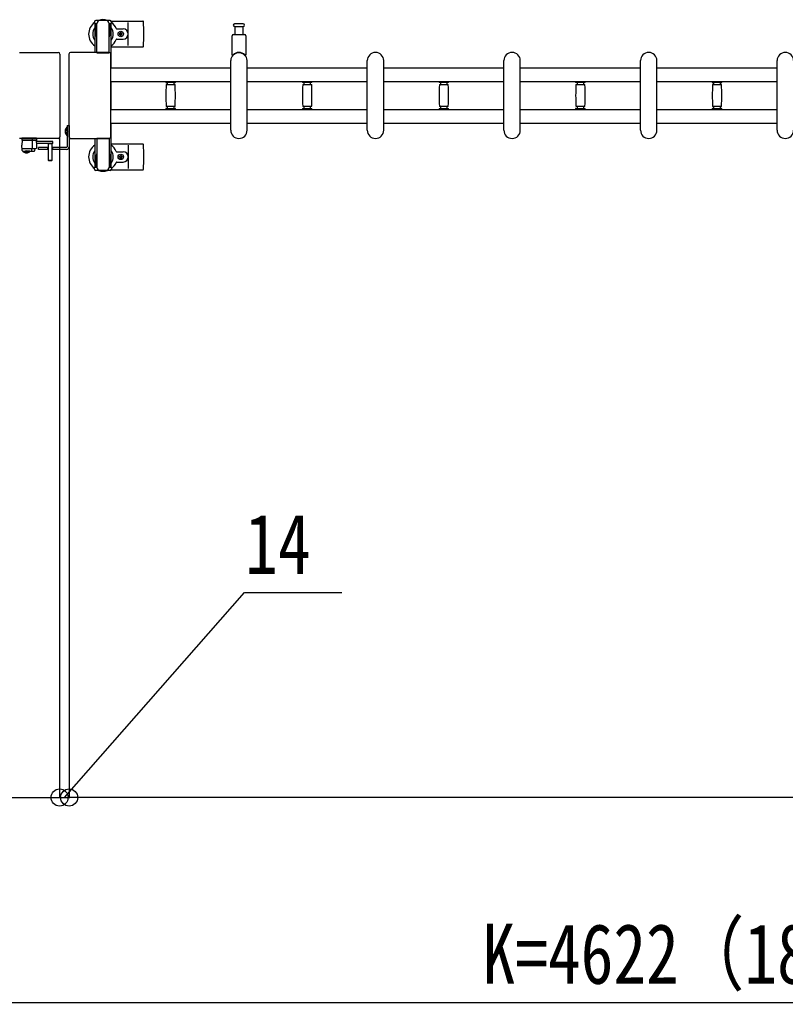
# Model space of a CAD drawing. Units: millimetres, scale not verified. Extents: x -16820 to 16820, y -11880 to 11880.
# Drawn here: x -6190 to -5069, y 7354 to 8793 of the extents above; entities that cross this region are included whole.
import ezdxf
from ezdxf.enums import TextEntityAlignment as Align

# ---------------------------------------------------------------- set-up
doc = ezdxf.new("R2010")
doc.units = ezdxf.units.MM
doc.header["$LTSCALE"] = 50
for name, color, linetype in [('0-3_YKK_13', 4, 'Continuous'), ('0-4_YKK_A1', 4, 'Continuous'), ('0-5_YKK_D', 6, 'Continuous')]:
    doc.layers.add(name, color=color, linetype=linetype)
doc.styles.add('ＭＳ ゴシック', font='')
doc.styles.get('ＭＳ ゴシック').set_extended_font_data('MS Gothic')

msp = doc.modelspace()

# ---------------------------------------------------------------- linework, layer by layer
at = {"layer": '0-3_YKK_13'}
for p, q in [((-6078.72, 8783.7), (-6077.92, 8783.7)), ((-6078.72, 8773.19), (-6078.72, 8783.7)), ((-6057.62, 8792), (-6078.22, 8792)), ((-6077.92, 8770.2), (-6077.92, 8787.2)), ((-6076.92, 8745), (-6076.92, 8787)), ((-6058.92, 8787.2), (-6055.62, 8787.2)), ((-6058.92, 8744.5), (-6058.92, 8787)), ((-6057.92, 8770.2), (-6057.92, 8787.2)), ((-6057.12, 8783.7), (-6057.92, 8783.7)), ((-6057.12, 8773.19), (-6057.12, 8783.7)), ((-6055.89, 8791), (-6009.82, 8791)), ((-6055.62, 8787.2), (-6055.62, 8790)), ((-6047.63, 8779.5), (-6038.42, 8779.5)), ((-6030.92, 8755), (-6030.92, 8789)), ((-5875.17, 8783), (-5862.67, 8783)), ((-5874.42, 8771.5), (-5874.42, 8783)), ((-5863.42, 8783), (-5863.42, 8771.5)), ((-6077.12, 8767.2), (-6078.72, 8773.19)), ((-6077.12, 8767.2), (-6076.92, 8767.2)), ((-6058.72, 8767.2), (-6058.92, 8767.2)), ((-6058.72, 8767.2), (-6057.12, 8773.19)), ((-6047.63, 8764.5), (-6038.42, 8764.5)), ((-6043.24, 8772.44), (-6044.12, 8772.44)), ((-6040.6, 8771.56), (-6039.72, 8771.56)), ((-5878.92, 8741.68), (-5878.92, 8769.5)), ((-5876.92, 8771.5), (-5860.92, 8771.5)), ((-5858.92, 8769.5), (-5858.92, 8741.68)), ((-6055.92, 8753), (-6009.82, 8753)), ((-6189.92, 8745), (-6133.42, 8745)), ((-6189.92, 8745), (-6189.92, 8745)), ((-6133.42, 8745), (-6133.42, 8745)), ((-6130.92, 8742.5), (-6130.92, 8621.5)), ((-6130.92, 8742.5), (-6130.92, 8742.5)), ((-6117.92, 8742.5), (-6117.92, 8621.5)), ((-6117.92, 8742.5), (-6117.92, 8742.5)), ((-6058.92, 8745), (-6115.42, 8745)), ((-6115.42, 8745), (-6115.42, 8745)), ((-6076.92, 8744.5), (-6058.92, 8744.5)), ((-6058.92, 8745), (-6058.92, 8745)), ((-6056.42, 8621.5), (-6056.42, 8742.5)), ((-6056.42, 8742.5), (-6056.42, 8742.5)), ((-5880.92, 8631), (-5880.92, 8733)), ((-5856.92, 8631), (-5856.92, 8733)), ((-5680.92, 8631), (-5680.92, 8733)), ((-5656.92, 8631), (-5656.92, 8733)), ((-5480.92, 8631), (-5480.92, 8733)), ((-5456.92, 8631), (-5456.92, 8733)), ((-5280.92, 8631), (-5280.92, 8733)), ((-5256.92, 8631), (-5256.92, 8733)), ((-5080.92, 8631), (-5080.92, 8733)), ((-5975.92, 8702.6), (-5975.92, 8701.3)), ((-5975.92, 8702.6), (-5968.92, 8702.6)), ((-5968.92, 8701), (-5975.62, 8701)), ((-5975.14, 8698), (-5962.7, 8698)), ((-5973.92, 8701), (-5973.92, 8698)), ((-5968.92, 8702.6), (-5961.92, 8702.6)), ((-5962.22, 8701), (-5968.92, 8701)), ((-5963.92, 8698), (-5963.92, 8701)), ((-5961.92, 8701.3), (-5961.92, 8702.6)), ((-5775.92, 8702.6), (-5775.92, 8701.3)), ((-5775.92, 8702.6), (-5768.92, 8702.6)), ((-5768.92, 8701), (-5775.62, 8701)), ((-5775.14, 8698), (-5762.7, 8698)), ((-5773.92, 8701), (-5773.92, 8698)), ((-5768.92, 8702.6), (-5761.92, 8702.6)), ((-5762.22, 8701), (-5768.92, 8701)), ((-5763.92, 8698), (-5763.92, 8701)), ((-5761.92, 8701.3), (-5761.92, 8702.6)), ((-5575.92, 8702.6), (-5575.92, 8701.3)), ((-5575.92, 8702.6), (-5568.92, 8702.6)), ((-5568.92, 8701), (-5575.62, 8701)), ((-5575.14, 8698), (-5562.7, 8698)), ((-5573.92, 8701), (-5573.92, 8698)), ((-5568.92, 8702.6), (-5561.92, 8702.6)), ((-5562.22, 8701), (-5568.92, 8701)), ((-5563.92, 8698), (-5563.92, 8701)), ((-5561.92, 8701.3), (-5561.92, 8702.6)), ((-5375.92, 8702.6), (-5375.92, 8701.3)), ((-5375.92, 8702.6), (-5368.92, 8702.6)), ((-5368.92, 8701), (-5375.62, 8701)), ((-5375.14, 8698), (-5362.7, 8698)), ((-5373.92, 8701), (-5373.92, 8698)), ((-5368.92, 8702.6), (-5361.92, 8702.6)), ((-5362.22, 8701), (-5368.92, 8701)), ((-5363.92, 8698), (-5363.92, 8701)), ((-5361.92, 8701.3), (-5361.92, 8702.6)), ((-5175.92, 8702.6), (-5175.92, 8701.3)), ((-5175.92, 8702.6), (-5168.92, 8702.6)), ((-5168.92, 8701), (-5175.62, 8701)), ((-5175.14, 8698), (-5162.7, 8698)), ((-5173.92, 8701), (-5173.92, 8698)), ((-5168.92, 8702.6), (-5161.92, 8702.6)), ((-5162.22, 8701), (-5168.92, 8701)), ((-5163.92, 8698), (-5163.92, 8701)), ((-5161.92, 8701.3), (-5161.92, 8702.6)), ((-5975.62, 8663), (-5962.22, 8663)), ((-5968.92, 8666), (-5975.14, 8666)), ((-5973.92, 8666), (-5973.92, 8663)), ((-5962.7, 8666), (-5968.92, 8666)), ((-5963.92, 8663), (-5963.92, 8666)), ((-5775.62, 8663), (-5762.22, 8663)), ((-5768.92, 8666), (-5775.14, 8666)), ((-5773.92, 8666), (-5773.92, 8663)), ((-5762.7, 8666), (-5768.92, 8666)), ((-5763.92, 8663), (-5763.92, 8666)), ((-5575.62, 8663), (-5562.22, 8663)), ((-5568.92, 8666), (-5575.14, 8666)), ((-5573.92, 8666), (-5573.92, 8663)), ((-5562.7, 8666), (-5568.92, 8666)), ((-5563.92, 8663), (-5563.92, 8666)), ((-5375.62, 8663), (-5362.22, 8663)), ((-5368.92, 8666), (-5375.14, 8666)), ((-5373.92, 8666), (-5373.92, 8663)), ((-5362.7, 8666), (-5368.92, 8666)), ((-5363.92, 8663), (-5363.92, 8666)), ((-5175.62, 8663), (-5162.22, 8663)), ((-5168.92, 8666), (-5175.14, 8666)), ((-5173.92, 8666), (-5173.92, 8663)), ((-5162.7, 8666), (-5168.92, 8666)), ((-5163.92, 8663), (-5163.92, 8666)), ((-5975.92, 8662.7), (-5975.92, 8661.4)), ((-5975.92, 8661.4), (-5968.92, 8661.4)), ((-5968.92, 8661.4), (-5961.92, 8661.4)), ((-5961.92, 8661.4), (-5961.92, 8662.7)), ((-5775.92, 8662.7), (-5775.92, 8661.4)), ((-5775.92, 8661.4), (-5768.92, 8661.4)), ((-5768.92, 8661.4), (-5761.92, 8661.4)), ((-5761.92, 8661.4), (-5761.92, 8662.7)), ((-5575.92, 8662.7), (-5575.92, 8661.4)), ((-5575.92, 8661.4), (-5568.92, 8661.4)), ((-5568.92, 8661.4), (-5561.92, 8661.4)), ((-5561.92, 8661.4), (-5561.92, 8662.7)), ((-5375.92, 8662.7), (-5375.92, 8661.4)), ((-5375.92, 8661.4), (-5368.92, 8661.4)), ((-5368.92, 8661.4), (-5361.92, 8661.4)), ((-5361.92, 8661.4), (-5361.92, 8662.7)), ((-5175.92, 8662.7), (-5175.92, 8661.4)), ((-5175.92, 8661.4), (-5168.92, 8661.4)), ((-5168.92, 8661.4), (-5161.92, 8661.4)), ((-5161.92, 8661.4), (-5161.92, 8662.7)), ((-6120.93, 8635.4), (-6120.93, 8623.6)), ((-6120.42, 8635.4), (-6120.93, 8635.4)), ((-6120.42, 8638), (-6117.42, 8638)), ((-6120.42, 8638), (-6120.42, 8607)), ((-6120.42, 8635.4), (-6120.42, 8623.6)), ((-6117.42, 8638), (-6117.42, 8607)), ((-6130.92, 8621.5), (-6130.92, 8621.5)), ((-6120.42, 8623.6), (-6120.93, 8623.6)), ((-6117.92, 8621.5), (-6117.92, 8621.5)), ((-6056.42, 8621.5), (-6056.42, 8621.5)), ((-6133.42, 8619), (-6189.92, 8619)), ((-6189.92, 8619), (-6189.92, 8619)), ((-6186.66, 8619.04), (-6186.82, 8616.51)), ((-6186.43, 8616.51), (-6186.82, 8609.01)), ((-6186.82, 8616.51), (-6185.82, 8616.51)), ((-6186.42, 8601.46), (-6186.82, 8609.01)), ((-6165.21, 8616.51), (-6186.43, 8616.51)), ((-6185.66, 8619.51), (-6186.16, 8619.51)), ((-6185.82, 8616.51), (-6164.82, 8616.51)), ((-6171.92, 8619.51), (-6185.66, 8619.51)), ((-6171.68, 8619.51), (-6171.92, 8619.51)), ((-6171.82, 8616.51), (-6171.82, 8605.03)), ((-6171.71, 8619.04), (-6171.62, 8616.51)), ((-6165.72, 8619.51), (-6171.68, 8619.51)), ((-6165.47, 8619.51), (-6165.72, 8619.51)), ((-6164.82, 8609.01), (-6165.21, 8616.51)), ((-6164.85, 8616.01), (-6165.19, 8616.01)), ((-6141.22, 8614.51), (-6165.13, 8614.51)), ((-6165, 8605.46), (-6164.82, 8609.01)), ((-6141.22, 8611.51), (-6164.98, 8611.51)), ((-6164.82, 8616.51), (-6164.97, 8619.04)), ((-6164.85, 8616.01), (-6164.82, 8616.51)), ((-6148.32, 8606), (-6162.42, 8606)), ((-6162.42, 8603), (-6162.42, 8606)), ((-6148.92, 8606), (-6148.92, 8603)), ((-6148.32, 8611.51), (-6148.32, 8587.01)), ((-6142.32, 8611.36), (-6148.32, 8611.36)), ((-6142.32, 8587.01), (-6142.32, 8611.51)), ((-6121.42, 8606), (-6142.32, 8606)), ((-6141.92, 8606), (-6141.92, 8603)), ((-6141.22, 8611.51), (-6141.22, 8614.51)), ((-6133.42, 8619), (-6133.42, 8619)), ((-6115.42, 8619), (-6058.92, 8619)), ((-6115.42, 8619), (-6115.42, 8619)), ((-6076.92, 8619.5), (-6058.92, 8619.5)), ((-6076.92, 8619), (-6076.92, 8577)), ((-6058.92, 8619.5), (-6058.92, 8577)), ((-6058.92, 8619), (-6058.92, 8619)), ((-6055.92, 8611), (-6009.82, 8611)), ((-6030.92, 8609), (-6030.92, 8575)), ((-6185.63, 8604.51), (-6166, 8604.51)), ((-6185.42, 8600.51), (-6168.48, 8600.51)), ((-6184.57, 8600.51), (-6177.82, 8600.51)), ((-6184.57, 8600.51), (-6184.57, 8600)), ((-6184.57, 8600), (-6177.82, 8600)), ((-6175.07, 8600.51), (-6181.82, 8600.51)), ((-6175.07, 8600), (-6181.82, 8600)), ((-6175.07, 8600.51), (-6175.07, 8600)), ((-6172.49, 8604.51), (-6172.49, 8601.04)), ((-6167.48, 8601.46), (-6167.32, 8604.51)), ((-6148.32, 8603), (-6162.42, 8603)), ((-6121.42, 8603), (-6142.32, 8603)), ((-6077.12, 8596.8), (-6078.72, 8590.81)), ((-6077.92, 8593.8), (-6077.92, 8576.8)), ((-6077.12, 8596.8), (-6076.92, 8596.8)), ((-6058.72, 8596.8), (-6058.92, 8596.8)), ((-6058.72, 8596.8), (-6057.12, 8590.81)), ((-6057.92, 8593.8), (-6057.92, 8576.8)), ((-6047.63, 8599.5), (-6038.42, 8599.5)), ((-6043.24, 8591.56), (-6044.12, 8591.56)), ((-6040.6, 8592.44), (-6039.72, 8592.44)), ((-6148.32, 8587.01), (-6147.82, 8586.51)), ((-6148.32, 8587.01), (-6142.32, 8587.01)), ((-6147.82, 8586.51), (-6142.82, 8586.51)), ((-6142.82, 8586.51), (-6142.32, 8587.01)), ((-6078.72, 8590.81), (-6078.72, 8580.3)), ((-6078.72, 8580.3), (-6077.92, 8580.3)), ((-6058.92, 8576.8), (-6055.62, 8576.8)), ((-6057.12, 8580.3), (-6057.92, 8580.3)), ((-6057.12, 8590.81), (-6057.12, 8580.3)), ((-6055.62, 8576.8), (-6055.62, 8574)), ((-6047.63, 8584.5), (-6038.42, 8584.5)), ((-6057.62, 8572), (-6078.22, 8572)), ((-6055.89, 8573), (-6009.82, 8573))]:
    msp.add_line(p, q, dxfattribs=at)
for points in [[(-6080.22, 8790), (-6080.22, 8787.2), (-6076.92, 8787.2)], [(-5862.67, 8787), (-5868.92, 8787), (-5875.17, 8787)], [(-6044.12, 8772.44), (-6044.12, 8771.56), (-6043.24, 8771.56)], [(-6041.48, 8773.32), (-6041.48, 8774.2), (-6042.36, 8774.2), (-6042.36, 8773.32)], [(-6042.36, 8770.68), (-6042.36, 8769.8), (-6041.48, 8769.8), (-6041.48, 8770.68)], [(-6039.72, 8771.56), (-6039.72, 8772.44), (-6040.6, 8772.44)], [(-6123.03, 8632), (-6120.25, 8630.65), (-6119.65, 8629.5)], [(-6123.03, 8627), (-6120.25, 8628.36), (-6119.65, 8629.5)], [(-6165.16, 8615.51), (-6164.88, 8615.51), (-6164.85, 8616.01)], [(-6181.97, 8598.37), (-6180.96, 8600.43), (-6179.82, 8601.04)], [(-6177.67, 8598.37), (-6178.67, 8600.43), (-6179.82, 8601.04)], [(-6044.12, 8591.56), (-6044.12, 8592.44), (-6043.24, 8592.44)], [(-6042.36, 8593.32), (-6042.36, 8594.2), (-6041.48, 8594.2), (-6041.48, 8593.32)], [(-6039.72, 8592.44), (-6039.72, 8591.56), (-6040.6, 8591.56)], [(-6080.22, 8574), (-6080.22, 8576.8), (-6076.92, 8576.8)], [(-6041.48, 8590.68), (-6041.48, 8589.8), (-6042.36, 8589.8), (-6042.36, 8590.68)]]:
    msp.add_lwpolyline(points, dxfattribs=at)
for centre in [(-6041.92, 8772), (-6041.92, 8592)]:
    msp.add_circle(centre, 4, dxfattribs=at)
for centre, radius, start, end in [((-6067.92, 8772), 21, 72.24721, 107.75279), ((-6067.92, 8772), 21, 125.85347, 235.1501), ((-6067.92, 8772), 15, 143.1301, 216.8699), ((-6078.22, 8790), 2, 90, 180), ((-6071.92, 8787), 5, 90, 180), ((-6063.92, 8787), 5, 0, 90), ((-6057.62, 8790), 2, 0, 90), ((-6067.92, 8772), 15, 323.1301, 36.8699), ((-6067.92, 8772), 21, 22.72842, 54.14653), ((-6047.63, 8780.5), 1, 202.72842, 270), ((-6038.42, 8772), 7.5, 270, 90), ((-6009.82, 8790), 1, 5.73917, 90), ((-6188.92, 8772), 181, 354.26083, 5.73917), ((-5875.17, 8785), 2, 90, 180), ((-5875.17, 8785), 2, 180, 270), ((-5862.67, 8785), 2, 0, 90), ((-5862.67, 8785), 2, 270, 0), ((-6067.92, 8772), 21, 304.8499, 337.27158), ((-6047.63, 8763.5), 1, 90, 157.27158), ((-6043.24, 8773.32), 0.88, 270, 0), ((-6043.24, 8770.68), 0.88, 0, 90), ((-6040.6, 8773.32), 0.88, 180, 270), ((-6040.6, 8770.68), 0.88, 90, 180), ((-5876.92, 8769.5), 2, 90, 180), ((-5860.92, 8769.5), 2, 0, 90), ((-6009.82, 8754), 1, 270, 354.26083), ((-5868.92, 8733), 12, 0, 180), ((-5877.92, 8741.68), 1, 180, 316.0544), ((-5868.92, 8733), 11.5, 43.94553, 136.0544), ((-5859.92, 8741.68), 1, 223.94553, 0), ((-5668.92, 8733), 12, 0, 180), ((-5468.92, 8733), 12, 0, 180), ((-5268.92, 8733), 12, 0, 180), ((-5068.92, 8733), 12, 0, 180), ((-5975.62, 8701.3), 0.3, 180, 270), ((-5719.92, 8682), 256, 176.47982, 183.52018), ((-5975.14, 8697.7), 0.3, 90, 176.47982), ((-5962.7, 8697.7), 0.3, 3.52018, 90), ((-6217.92, 8682), 256, 356.47982, 3.52018), ((-5962.22, 8701.3), 0.3, 270, 0), ((-5775.62, 8701.3), 0.3, 180, 270), ((-5519.92, 8682), 256, 176.47982, 183.52018), ((-5775.14, 8697.7), 0.3, 90, 176.47982), ((-5762.7, 8697.7), 0.3, 3.52018, 90), ((-6017.92, 8682), 256, 356.47982, 3.52018), ((-5762.22, 8701.3), 0.3, 270, 0), ((-5575.62, 8701.3), 0.3, 180, 270), ((-5319.92, 8682), 256, 176.47982, 183.52018), ((-5575.14, 8697.7), 0.3, 90, 176.47982), ((-5562.7, 8697.7), 0.3, 3.52018, 90), ((-5817.92, 8682), 256, 356.47982, 3.52018), ((-5562.22, 8701.3), 0.3, 270, 0), ((-5375.62, 8701.3), 0.3, 180, 270), ((-5119.92, 8682), 256, 176.47982, 183.52018), ((-5375.14, 8697.7), 0.3, 90, 176.47982), ((-5362.7, 8697.7), 0.3, 3.52018, 90), ((-5617.92, 8682), 256, 356.47982, 3.52018), ((-5362.22, 8701.3), 0.3, 270, 0), ((-5175.62, 8701.3), 0.3, 180, 270), ((-4919.92, 8682), 256, 176.47982, 183.52018), ((-5175.14, 8697.7), 0.3, 90, 176.47982), ((-5162.7, 8697.7), 0.3, 3.52018, 90), ((-5417.92, 8682), 256, 356.47982, 3.52018), ((-5162.22, 8701.3), 0.3, 270, 0), ((-5975.62, 8662.7), 0.3, 90, 180), ((-5975.14, 8666.3), 0.3, 183.52018, 270), ((-5962.7, 8666.3), 0.3, 270, 356.47982), ((-5962.22, 8662.7), 0.3, 0, 90), ((-5775.62, 8662.7), 0.3, 90, 180), ((-5775.14, 8666.3), 0.3, 183.52018, 270), ((-5762.7, 8666.3), 0.3, 270, 356.47982), ((-5762.22, 8662.7), 0.3, 0, 90), ((-5575.62, 8662.7), 0.3, 90, 180), ((-5575.14, 8666.3), 0.3, 183.52018, 270), ((-5562.7, 8666.3), 0.3, 270, 356.47982), ((-5562.22, 8662.7), 0.3, 0, 90), ((-5375.62, 8662.7), 0.3, 90, 180), ((-5375.14, 8666.3), 0.3, 183.52018, 270), ((-5362.7, 8666.3), 0.3, 270, 356.47982), ((-5362.22, 8662.7), 0.3, 0, 90), ((-5175.62, 8662.7), 0.3, 90, 180), ((-5175.14, 8666.3), 0.3, 183.52018, 270), ((-5162.7, 8666.3), 0.3, 270, 356.47982), ((-5162.22, 8662.7), 0.3, 0, 90), ((-6115.19, 8629.5), 8.23, 134.2189, 225.7811), ((-5868.92, 8631), 12, 180, 0), ((-5668.92, 8631), 12, 180, 0), ((-5468.92, 8631), 12, 180, 0), ((-5268.92, 8631), 12, 180, 0), ((-5068.92, 8631), 12, 180, 0), ((-6186.16, 8619.01), 0.5, 90, 176.5), ((-6185.63, 8605.51), 1, 183, 270), ((-6166, 8605.51), 1, 270, 357), ((-6165.47, 8619.01), 0.5, 3.5, 90), ((-6121.42, 8607), 1, 270, 0), ((-6121.42, 8607), 4, 270, 0), ((-6067.92, 8592), 21, 124.8499, 234.14653), ((-6067.92, 8592), 21, 22.72842, 55.1501), ((-6009.82, 8610), 1, 5.73917, 90), ((-6188.92, 8592), 181, 354.26083, 5.73917), ((-6185.42, 8601.51), 1, 183, 270), ((-6179.82, 8604.67), 6.66, 224.51496, 315.48504), ((-6168.48, 8601.51), 1, 270, 357), ((-6067.92, 8592), 15, 143.1301, 216.8699), ((-6067.92, 8592), 15, 323.1301, 36.8699), ((-6047.63, 8600.5), 1, 202.72842, 270), ((-6043.24, 8593.32), 0.88, 270, 0), ((-6043.24, 8590.68), 0.88, 0, 90), ((-6040.6, 8593.32), 0.88, 180, 270), ((-6040.6, 8590.68), 0.88, 90, 180), ((-6038.42, 8592), 7.5, 270, 90), ((-6071.92, 8577), 5, 180, 270), ((-6063.92, 8577), 5, 270, 0), ((-6067.92, 8592), 21, 305.85347, 337.27158), ((-6047.63, 8583.5), 1, 90, 157.27158), ((-6078.22, 8574), 2, 180, 270), ((-6067.92, 8592), 21, 252.24721, 287.75279), ((-6057.62, 8574), 2, 270, 0), ((-6009.82, 8574), 1, 270, 354.26083)]:
    msp.add_arc(centre, radius, start, end, dxfattribs=at)
for centre, major_axis, ratio, start_param, end_param in [((-6133.43, 8742.5), (-1.77, -1.77), 0.997169, 2.358058, 3.9251274), ((-6115.42, 8742.5), (1.77, -1.77), 0.997169, 2.358058, 3.9251274), ((-6058.93, 8742.5), (-1.77, -1.77), 0.997169, 2.358058, 3.9251274), ((-6133.43, 8621.5), (1.77, -1.77), 0.997169, 5.4996506, 7.06672), ((-6115.42, 8621.5), (-1.77, -1.77), 0.997169, 5.4996506, 7.06672), ((-6058.93, 8621.5), (1.77, -1.77), 0.997169, 5.4996506, 7.06672), ((-6171.99, 8619.01), (0, -0.5), 0.57735, 1.6318829, 3.1415927)]:
    msp.add_ellipse(centre, major_axis=major_axis, ratio=ratio, start_param=start_param, end_param=end_param, dxfattribs=at)
at = {"layer": '0-4_YKK_A1'}
for p, q in [((-6079.92, 8787), (-6079.92, 8745)), ((-6077.92, 8787), (-6079.92, 8787)), ((-6055.92, 8787), (-6057.92, 8787)), ((-6055.92, 8722.5), (-6055.92, 8787)), ((-6056.42, 8722.5), (-5880.92, 8722.5)), ((-5856.92, 8722.5), (-5680.92, 8722.5)), ((-5656.92, 8722.5), (-5480.92, 8722.5)), ((-5456.92, 8722.5), (-5280.92, 8722.5)), ((-5256.92, 8722.5), (-5080.92, 8722.5)), ((-6056.42, 8702.5), (-5880.92, 8702.5)), ((-6055.92, 8661.5), (-6055.92, 8702.5)), ((-5856.92, 8702.5), (-5680.92, 8702.5)), ((-5656.92, 8702.5), (-5480.92, 8702.5)), ((-5456.92, 8702.5), (-5280.92, 8702.5)), ((-5256.92, 8702.5), (-5080.92, 8702.5)), ((-6056.42, 8661.5), (-5880.92, 8661.5)), ((-5856.92, 8661.5), (-5680.92, 8661.5)), ((-5656.92, 8661.5), (-5480.92, 8661.5)), ((-5456.92, 8661.5), (-5280.92, 8661.5)), ((-5256.92, 8661.5), (-5080.92, 8661.5)), ((-6056.42, 8641.5), (-5880.92, 8641.5)), ((-6055.92, 8577), (-6055.92, 8641.5)), ((-5856.92, 8641.5), (-5680.92, 8641.5)), ((-5656.92, 8641.5), (-5480.92, 8641.5)), ((-5456.92, 8641.5), (-5280.92, 8641.5)), ((-5256.92, 8641.5), (-5080.92, 8641.5)), ((-6079.92, 8619), (-6079.92, 8577)), ((-6079.92, 8577), (-6076.92, 8577)), ((-6058.92, 8577), (-6055.92, 8577))]:
    msp.add_line(p, q, dxfattribs=at)
at = {"layer": '0-5_YKK_D'}
for p, q in [((-6131.42, 8620.5), (-6131.42, 7653)), ((-6131.42, 8620.5), (-6131.42, 7653)), ((-6117.42, 8620.5), (-6117.42, 7653)), ((-6117.42, 8620.5), (-6117.42, 7653)), ((-7028.42, 7654), (-6131.42, 7654)), ((-6131.42, 7654), (-6117.42, 7654)), ((-2420.42, 7654), (-6117.42, 7654)), ((-7042.42, 7354), (-2420.42, 7354))]:
    msp.add_line(p, q, dxfattribs=at)
msp.add_lwpolyline([(-6124.42, 7654), (-5860.51, 7954), (-5718.11, 7954)], dxfattribs=at)
for centre in [(-6131.42, 7654), (-6131.42, 7654), (-6117.42, 7654), (-6117.42, 7654)]:
    msp.add_circle(centre, 12.5, dxfattribs=at)

# ---------------------------------------------------------------- texts
at = {"layer": '0-5_YKK_D', "style": 'ＭＳ ゴシック', "width": 0.8}
for s, p in [('14', (-5859.71, 7954.8)), ('K=4622（180°回転収納時）', (-5512.22, 7354.8))]:
    msp.add_text(s, height=87.98, dxfattribs=at).set_placement(p, align=Align.BOTTOM_LEFT)

doc.saveas('drawing.dxf')
